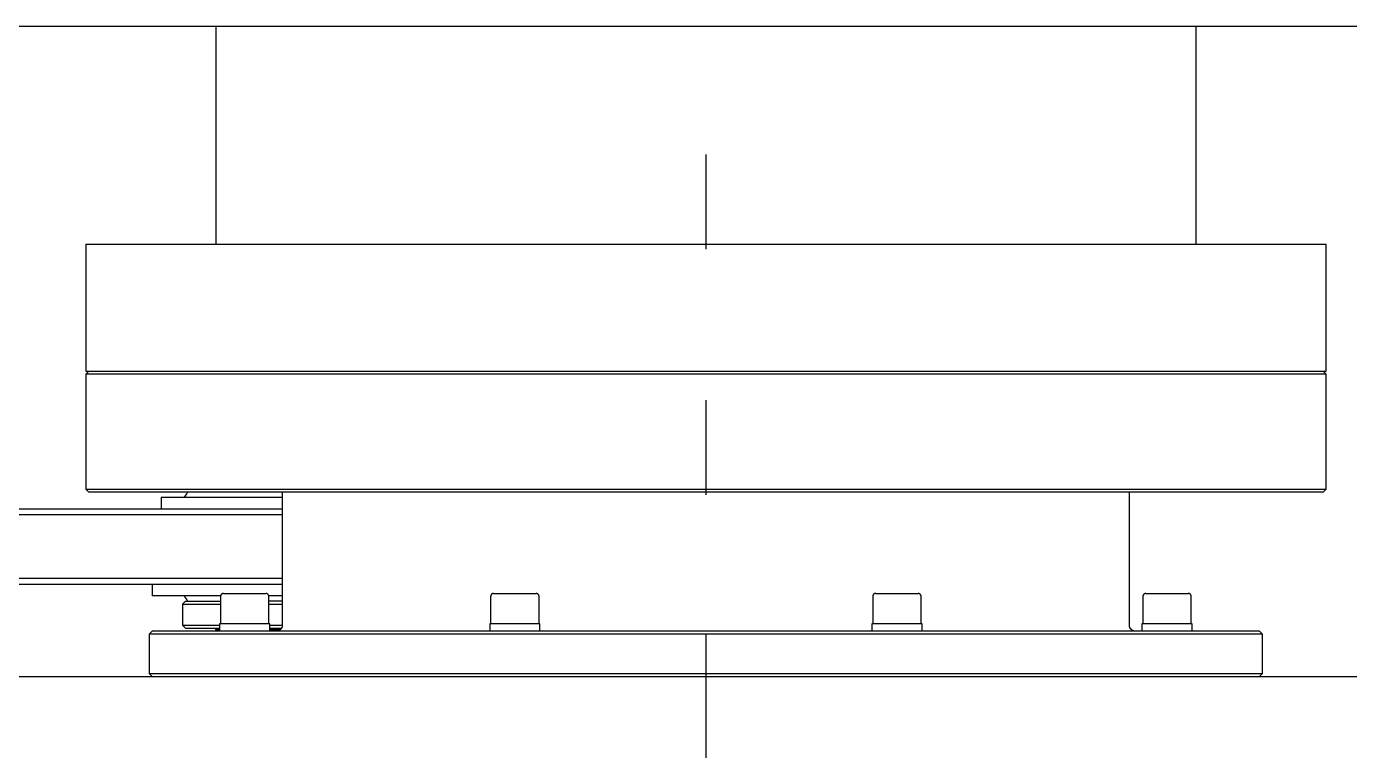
# Model space of a CAD drawing. Extents: x 53504 to 217282, y 25397 to 142583.
# Drawn here: x 140850.7 to 141288, y 133271.5 to 133510.9 of the extents above; entities that cross this region are included whole.
import ezdxf

# ---------------------------------------------------------------- set-up
doc = ezdxf.new("R2010")
doc.units = 0
doc.header["$LTSCALE"] = 250
doc.linetypes.add('PHANTOM', pattern=[2.1, 1.25, -0.2, 0.125, -0.2, 0.125, -0.2])
doc.layers.get('0').update_dxf_attribs({"linetype": 'CONTINUOUS'})
for name, color, linetype in [('A0CO1', 1, 'CONTINUOUS'), ('S0CO2', 2, 'CONTINUOUS'), ('S0PH1', 1, 'PHANTOM')]:
    doc.layers.add(name, color=color, linetype=linetype)

# ---------------------------------------------------------------- blocks, each defined once
blk = doc.blocks.new('ROR')
at = {"color": 0, "linetype": 'ByBlock'}
for p, q in [((-161.95, 1964.9996), (-161.95, 1892.9999)), ((161.95, 1964.9996), (161.95, 1892.9999)), ((-205, 1893), (205, 1893)), ((-205, 1893), (-205, 1851.0004)), ((205, 1851.0004), (205, 1893)), ((-205, 1851), (205, 1851)), ((-204, 1851), (-205, 1850)), ((-205, 1850.0005), (-205, 1812.0005)), ((205, 1850), (-205, 1850)), ((205, 1850), (204, 1851)), ((205, 1812.0005), (205, 1850.0005)), ((-205, 1812), (205, 1812)), ((-205, 1812), (-204, 1811)), ((204, 1811), (-204, 1811)), ((-140, 1811), (-140, 1767.0003)), ((140, 1767.0003), (140, 1811)), ((204, 1811), (205, 1812)), ((-180.047, 1809.25), (-180.047, 1805.5)), ((-140, 1809.25), (-180.047, 1809.25)), ((-342.3669, 1805.5), (-187.9497, 1805.5)), ((-186.4634, 1803.5), (-340.8806, 1803.5)), ((-187.9497, 1805.5), (-144.1241, 1805.5)), ((-144.0516, 1803.5), (-186.4634, 1803.5)), ((-144.1241, 1805.5), (-140, 1805.5)), ((-140, 1803.5), (-144.0512, 1803.5)), ((-187.9497, 1780.5), (-342.3669, 1780.5)), ((-340.8806, 1782.5), (-186.4634, 1782.5)), ((-144.1241, 1780.5), (-187.9497, 1780.5)), ((-186.4634, 1782.5), (-144.0516, 1782.5)), ((-183.047, 1780.5), (-183.047, 1776.75)), ((-140, 1780.5), (-144.1241, 1780.5)), ((-144.0512, 1782.5), (-140, 1782.5)), ((-160.1899, 1776.75), (-183.047, 1776.75)), ((-160.4402, 1776.5005), (-160.4402, 1767.5)), ((-159.4402, 1777.5), (-158.9073, 1777.5)), ((-158.9073, 1777.5), (-145.4402, 1777.5)), ((-140, 1776.75), (-144.6909, 1776.75)), ((-144.4402, 1767.5), (-144.4402, 1776.5005)), ((-71.1428, 1776.5), (-71.1428, 1767.5)), ((-70.1428, 1777.5), (-65.8221, 1777.5)), ((-65.8221, 1777.5), (-56.1428, 1777.5)), ((-55.1428, 1767.5), (-55.1428, 1776.5)), ((55.1427, 1776.5), (55.1427, 1767.5)), ((56.1427, 1777.5), (65.8216, 1777.5)), ((65.8216, 1777.5), (70.1427, 1777.5)), ((71.1427, 1767.5), (71.1427, 1776.5)), ((144.4401, 1776.5005), (144.4401, 1767.5)), ((145.4401, 1777.5), (158.9073, 1777.5)), ((158.9073, 1777.5), (159.4401, 1777.5)), ((160.4401, 1767.5), (160.4401, 1776.5005)), ((-171.9529, 1775), (-172.9578, 1774)), ((-172.9578, 1774), (-172.9578, 1767)), ((-172.9578, 1774), (-160.4402, 1774)), ((-171.9529, 1775), (-160.4401, 1775)), ((-140, 1775), (-144.4404, 1775)), ((-144.4402, 1774), (-140, 1774)), ((-172.9578, 1767), (-171.9529, 1766)), ((-172.9578, 1767), (-160.7402, 1767)), ((-160.7402, 1767.5), (-160.7402, 1765)), ((-160.1084, 1767.5), (-160.7402, 1767.5)), ((-144.1402, 1767.5), (-160.1084, 1767.5)), ((-144.1402, 1765), (-144.1402, 1767.5)), ((-144.1402, 1767), (-140.0001, 1767)), ((-71.4428, 1767.5), (-71.4428, 1765)), ((-66.3191, 1767.5), (-71.4428, 1767.5)), ((-54.8428, 1767.5), (-66.3191, 1767.5)), ((-54.8428, 1765), (-54.8428, 1767.5)), ((54.8427, 1767.5), (54.8427, 1765)), ((66.319, 1767.5), (54.8427, 1767.5)), ((71.4427, 1767.5), (66.319, 1767.5)), ((71.4427, 1765), (71.4427, 1767.5)), ((144.1401, 1767.5), (144.1401, 1765)), ((160.1083, 1767.5), (144.1401, 1767.5)), ((160.7401, 1767.5), (160.1083, 1767.5)), ((160.7401, 1765), (160.7401, 1767.5)), ((-183, 1765), (-184, 1764)), ((169.9934, 1764), (-184, 1764)), ((-184, 1763.9997), (-184, 1751.0004)), ((169.0699, 1765), (-183, 1765)), ((-171.9529, 1766), (-160.7407, 1766)), ((-162.0782, 1766.0004), (-162.0782, 1765.6)), ((-162.0782, 1765.6), (-161.4782, 1765)), ((-162.0782, 1765.6), (-160.7404, 1765.6)), ((-144.1404, 1765.6), (-140.5718, 1765.6)), ((-144.1403, 1766), (-140.4144, 1766)), ((183, 1765), (169.0699, 1765)), ((184, 1764), (169.9934, 1764)), ((184, 1764), (183, 1765)), ((184, 1751.0004), (184, 1763.9997)), ((-539.04973, 1750), (71.2505, 1750)), ((-184, 1751), (169.9934, 1751)), ((-184, 1751), (-183, 1750)), ((71.2505, 1750), (414.8413, 1750)), ((169.9934, 1751), (184, 1751)), ((183, 1750), (184, 1751))]:
    blk.add_line(p, q, dxfattribs=at)
for points in [[(-159.4403, 1777.5003), (-159.464, 1777.5, 0.006145983), (-159.4878, 1777.4991, 0.005968146), (-159.5119, 1777.4976, 0.005925005), (-159.5362, 1777.4956, 0.006056185), (-159.5606, 1777.4929, 0.006119722), (-159.5852, 1777.4896, 0.006166607), (-159.6098, 1777.4857, 0.006200046), (-159.6346, 1777.4811, 0.006265094), (-159.6594, 1777.4758, 0.006303749), (-159.6843, 1777.4699, 0.006359711), (-159.7092, 1777.4633, 0.006394083), (-159.734, 1777.456, 0.00644754), (-159.7589, 1777.448, 0.006479778), (-159.7836, 1777.4393, 0.00652852), (-159.8083, 1777.4299, 0.006557765), (-159.8328, 1777.4198, 0.006601884), (-159.8572, 1777.409, 0.006628071), (-159.8815, 1777.3975, 0.006667093), (-159.9055, 1777.3852, 0.00668997), (-159.9292, 1777.3723, 0.006723603), (-159.9527, 1777.3587, 0.006742994), (-159.9759, 1777.3444, 0.006770945), (-159.9988, 1777.3295, 0.006786683), (-160.0213, 1777.3139, 0.006808701), (-160.0434, 1777.2976, 0.006820661), (-160.0651, 1777.2807, 0.006836596), (-160.0864, 1777.2632, 0.006844619), (-160.1072, 1777.2451, 0.00685411), (-160.1275, 1777.2264, 0.006858401), (-160.1473, 1777.2072, 0.006862385), (-160.1665, 1777.1874, 0.006862621), (-160.1852, 1777.1671, 0.006859162), (-160.2033, 1777.1463, 0.00685544), (-160.2208, 1777.125, 0.006846434), (-160.2377, 1777.1033, 0.00683895), (-160.254, 1777.0812, 0.006823579), (-160.2696, 1777.0587, 0.00681205), (-160.2845, 1777.0358, 0.006790281), (-160.2988, 1777.0126, 0.006775313), (-160.3124, 1776.9891, 0.006748577), (-160.3253, 1776.9654, 0.006728553), (-160.3375, 1776.9414, 0.006692524), (-160.349, 1776.9172, 0.006673882), (-160.3598, 1776.8928, 0.006644987), (-160.3699, 1776.8682, 0.006605536), (-160.3793, 1776.8436, 0.00652792), (-160.388, 1776.8188, 0.006546435), (-160.396, 1776.794, 0.006611535), (-160.4033, 1776.7691, 0.006417761), (-160.4099, 1776.7443, 0.005992928), (-160.4158, 1776.7196, 0.006499203), (-160.4211, 1776.6946, 0.007565358), (-160.4256, 1776.6691, 0.005854712), (-160.4296, 1776.6452, 0.002310653), (-160.4328, 1776.6237, 0.007902031), (-160.4355, 1776.5963, 0.013373206), (-160.4379, 1776.5547, 0.006704276), (-160.4401, 1776.5005, 0.003636044)], [(-144.4398, 1776.5005), (-144.4401, 1776.5241, 0.006147949), (-144.441, 1776.548, 0.005969745), (-144.4424, 1776.5721, 0.005926276), (-144.4445, 1776.5963, 0.006057167), (-144.4472, 1776.6207, 0.006120371), (-144.4505, 1776.6452, 0.006166926), (-144.4544, 1776.6699, 0.006200012), (-144.459, 1776.6946, 0.006264714), (-144.4643, 1776.7194, 0.006303001), (-144.4702, 1776.7443, 0.006358603), (-144.4769, 1776.7692, 0.006392598), (-144.4842, 1776.794, 0.006445685), (-144.4922, 1776.8188, 0.006477542), (-144.5009, 1776.8436, 0.006525912), (-144.5103, 1776.8683, 0.006554779), (-144.5204, 1776.8928, 0.00659853), (-144.5312, 1776.9172, 0.006624347), (-144.5427, 1776.9414, 0.006663014), (-144.555, 1776.9654, 0.006685535), (-144.5679, 1776.9891, 0.006718821), (-144.5815, 1777.0126, 0.006737891), (-144.5958, 1777.0358, 0.006765556), (-144.6107, 1777.0587, 0.006780953), (-144.6263, 1777.0812, 0.006802582), (-144.6426, 1777.1033, 0.006814417), (-144.6595, 1777.125, 0.006830513), (-144.677, 1777.1463, 0.006837769), (-144.6951, 1777.1671, 0.00684552), (-144.7138, 1777.1874, 0.0068517), (-144.7331, 1777.2072, 0.00686139), (-144.7529, 1777.2264, 0.006866458), (-144.7732, 1777.2451, 0.0068682), (-144.794, 1777.2632, 0.006865142), (-144.8152, 1777.2807, 0.006853433), (-144.837, 1777.2976, 0.006844232), (-144.8591, 1777.3139, 0.006827967), (-144.8816, 1777.3295, 0.00681524), (-144.9045, 1777.3444, 0.006792138), (-144.9277, 1777.3587, 0.006775851), (-144.9512, 1777.3723, 0.006747898), (-144.975, 1777.3852, 0.006726608), (-144.999, 1777.3975, 0.00668938), (-145.0232, 1777.409, 0.006669509), (-145.0477, 1777.4198, 0.006639468), (-145.0722, 1777.4299, 0.006598864), (-145.0969, 1777.4393, 0.00652023), (-145.1217, 1777.448, 0.006537608), (-145.1466, 1777.456, 0.006601553), (-145.1715, 1777.4633, 0.006407025), (-145.1964, 1777.4699, 0.005982042), (-145.2211, 1777.4758, 0.006486467), (-145.2461, 1777.4811, 0.007549375), (-145.2717, 1777.4857, 0.005841447), (-145.2956, 1777.4896, 0.002305232), (-145.3172, 1777.4929, 0.007882919), (-145.3447, 1777.4956, 0.013337986), (-145.3864, 1777.4981, 0.006685465), (-145.4407, 1777.5003, 0.003625571)], [(-70.1429, 1777.4997), (-70.1666, 1777.4995, 0.006154179), (-70.1905, 1777.4986, 0.005976467), (-70.2146, 1777.4972, 0.005933612), (-70.2388, 1777.4952, 0.006065307), (-70.2633, 1777.4925, 0.006129263), (-70.2878, 1777.4893, 0.006176514), (-70.3125, 1777.4854, 0.006210291), (-70.3372, 1777.4808, 0.006275699), (-70.3621, 1777.4756, 0.006314658), (-70.3869, 1777.4697, 0.006370922), (-70.4118, 1777.4631, 0.006405541), (-70.4367, 1777.4558, 0.006459244), (-70.4615, 1777.4478, 0.006491668), (-70.4863, 1777.4391, 0.006540591), (-70.5109, 1777.4297, 0.006569952), (-70.5355, 1777.4197, 0.006614181), (-70.5599, 1777.4089, 0.006640408), (-70.5841, 1777.3974, 0.00667946), (-70.6081, 1777.3852, 0.0067023), (-70.6319, 1777.3723, 0.006735883), (-70.6554, 1777.3587, 0.006755152), (-70.6786, 1777.3444, 0.006782961), (-70.7014, 1777.3295, 0.006798503), (-70.7239, 1777.3139, 0.006820323), (-70.746, 1777.2976, 0.006831968), (-70.7678, 1777.2807, 0.006847519), (-70.789, 1777.2632, 0.006855289), (-70.8098, 1777.2451, 0.006864699), (-70.8301, 1777.2264, 0.006868122), (-70.8499, 1777.2072, 0.006870517), (-70.8692, 1777.1874, 0.006870382), (-70.8879, 1777.1671, 0.006867688), (-70.906, 1777.1462, 0.006863925), (-70.9235, 1777.125, 0.006854208), (-70.9404, 1777.1033, 0.006846161), (-70.9566, 1777.0812, 0.006830376), (-70.9722, 1777.0586, 0.006818354), (-70.9872, 1777.0358, 0.006796047), (-71.0015, 1777.0126, 0.006780525), (-71.0151, 1776.9891, 0.006753247), (-71.0279, 1776.9653, 0.006732652), (-71.0402, 1776.9413, 0.006696058), (-71.0517, 1776.9171, 0.006676835), (-71.0625, 1776.8927, 0.006647375), (-71.0725, 1776.8681, 0.006607333), (-71.0819, 1776.8434, 0.00652915), (-71.0906, 1776.8187, 0.006547098), (-71.0986, 1776.7938, 0.006611644), (-71.1059, 1776.7689, 0.006417303), (-71.1125, 1776.7441, 0.005992024), (-71.1184, 1776.7194, 0.006497694), (-71.1237, 1776.6944, 0.007562924), (-71.1282, 1776.6688, 0.005852286), (-71.1322, 1776.6449, 0.00230958), (-71.1354, 1776.6233, 0.007897998), (-71.1381, 1776.5959, 0.013364479), (-71.1405, 1776.5543, 0.006699083), (-71.1427, 1776.5, 0.003633026)], [(-55.1424, 1776.5), (-55.1427, 1776.5237, 0.00614104), (-55.1436, 1776.5476, 0.005963373), (-55.1451, 1776.5717, 0.005920305), (-55.1471, 1776.5959, 0.00605143), (-55.1498, 1776.6204, 0.00611498), (-55.1531, 1776.6449, 0.006161903), (-55.1571, 1776.6696, 0.006195406), (-55.1617, 1776.6944, 0.006260505), (-55.1669, 1776.7192, 0.006299248), (-55.1729, 1776.7441, 0.006355296), (-55.1795, 1776.769, 0.006389787), (-55.1868, 1776.7938, 0.00644336), (-55.1948, 1776.8187, 0.006475748), (-55.2035, 1776.8434, 0.006524637), (-55.2129, 1776.8681, 0.006554063), (-55.223, 1776.8927, 0.00659836), (-55.2339, 1776.9171, 0.006624756), (-55.2454, 1776.9413, 0.006663986), (-55.2576, 1776.9653, 0.006687097), (-55.2705, 1776.9891, 0.006720956), (-55.2841, 1777.0126, 0.006740615), (-55.2984, 1777.0358, 0.006768845), (-55.3134, 1777.0586, 0.00678483), (-55.329, 1777.0812, 0.006807029), (-55.3452, 1777.1033, 0.006819407), (-55.3621, 1777.125, 0.006835978), (-55.3797, 1777.1462, 0.006843841), (-55.3978, 1777.1671, 0.006852321), (-55.4165, 1777.1874, 0.006858676), (-55.4357, 1777.2072, 0.006867845), (-55.4555, 1777.2264, 0.006873343), (-55.4758, 1777.2451, 0.006876559), (-55.4966, 1777.2632, 0.006874403), (-55.5179, 1777.2807, 0.006862913), (-55.5396, 1777.2976, 0.00685408), (-55.5617, 1777.3139, 0.006838288), (-55.5842, 1777.3295, 0.00682598), (-55.6071, 1777.3444, 0.006803183), (-55.6303, 1777.3587, 0.006787202), (-55.6538, 1777.3723, 0.006759499), (-55.6776, 1777.3852, 0.00673844), (-55.7016, 1777.3974, 0.006701365), (-55.7259, 1777.4089, 0.006681649), (-55.7503, 1777.4197, 0.006651703), (-55.7749, 1777.4297, 0.006611142), (-55.7995, 1777.4391, 0.006532439), (-55.8243, 1777.4478, 0.006549895), (-55.8492, 1777.4558, 0.006613972), (-55.8741, 1777.4631, 0.006419055), (-55.899, 1777.4697, 0.005993225), (-55.9237, 1777.4755, 0.00649851), (-55.9487, 1777.4808, 0.007563242), (-55.9743, 1777.4854, 0.005852021), (-55.9982, 1777.4893, 0.002309365), (-56.0198, 1777.4925, 0.007896914), (-56.0472, 1777.4952, 0.013360793), (-56.0889, 1777.4976, 0.006696423), (-56.1433, 1777.4997, 0.003631379)], [(56.1428, 1777.4997), (56.1191, 1777.4995, 0.006151444), (56.0952, 1777.4986, 0.005973947), (56.0711, 1777.4972, 0.005931254), (56.0468, 1777.4952, 0.006063044), (56.0224, 1777.4925, 0.006127141), (55.9979, 1777.4893, 0.006174542), (55.9732, 1777.4854, 0.006208486), (55.9484, 1777.4808, 0.006274055), (55.9236, 1777.4756, 0.006313198), (55.8987, 1777.4697, 0.006369644), (55.8738, 1777.4631, 0.006404463), (55.8489, 1777.4558, 0.006458362), (55.8241, 1777.4478, 0.006491), (55.7993, 1777.4391, 0.006540133), (55.7746, 1777.4297, 0.006569719), (55.7501, 1777.4197, 0.006614168), (55.7257, 1777.4089, 0.006640628), (55.7015, 1777.3974, 0.006679907), (55.6775, 1777.3852, 0.006702984), (55.6537, 1777.3723, 0.006736797), (55.6302, 1777.3587, 0.006756302), (55.607, 1777.3444, 0.006784338), (55.5841, 1777.3295, 0.006800115), (55.5616, 1777.3139, 0.006822162), (55.5395, 1777.2976, 0.006834026), (55.5178, 1777.2807, 0.006849768), (55.4965, 1777.2632, 0.006857777), (55.4757, 1777.2451, 0.006867475), (55.4554, 1777.2264, 0.006870972), (55.4356, 1777.2072, 0.006873154), (55.4164, 1777.1874, 0.006873171), (55.3977, 1777.1671, 0.006871026), (55.3796, 1777.1462, 0.006867559), (55.3621, 1777.125, 0.006857877), (55.3452, 1777.1033, 0.006849924), (55.3289, 1777.0812, 0.006834274), (55.3133, 1777.0586, 0.006822362), (55.2984, 1777.0358, 0.006800128), (55.2841, 1777.0126, 0.006784678), (55.2705, 1776.9891, 0.006757452), (55.2576, 1776.9653, 0.006736902), (55.2454, 1776.9413, 0.006700326), (55.2339, 1776.9171, 0.006681122), (55.2231, 1776.8927, 0.006651661), (55.213, 1776.8681, 0.006611599), (55.2036, 1776.8434, 0.006533358), (55.195, 1776.8187, 0.0065513), (55.187, 1776.7938, 0.006615858), (55.1797, 1776.7689, 0.006421351), (55.1731, 1776.7441, 0.005995759), (55.1672, 1776.7194, 0.006501684), (55.162, 1776.6944, 0.007567478), (55.1574, 1776.6688, 0.005855725), (55.1535, 1776.6449, 0.002310917), (55.1503, 1776.6233, 0.007902501), (55.1476, 1776.5959, 0.013371688), (55.1452, 1776.5543, 0.006702488), (55.1431, 1776.5, 0.003634814)], [(71.1422, 1776.5), (71.1419, 1776.5237, 0.006155018), (71.1411, 1776.5476, 0.005977546), (71.1397, 1776.5717, 0.005934949), (71.1377, 1776.5959, 0.006066934), (71.1351, 1776.6204, 0.006131182), (71.1318, 1776.6449, 0.006178712), (71.1279, 1776.6696, 0.006212772), (71.1233, 1776.6944, 0.006278467), (71.1181, 1776.7192, 0.00631771), (71.1122, 1776.7441, 0.006374255), (71.1056, 1776.769, 0.00640915), (71.0984, 1776.7938, 0.006463126), (71.0904, 1776.8187, 0.006495814), (71.0817, 1776.8434, 0.006544995), (71.0724, 1776.8681, 0.006574602), (71.0623, 1776.8927, 0.006619069), (71.0515, 1776.9171, 0.006645519), (71.04, 1776.9413, 0.006684784), (71.0278, 1776.9653, 0.006707819), (71.0149, 1776.9891, 0.006741585), (71.0013, 1777.0126, 0.006761015), (70.9871, 1777.0358, 0.006788969), (70.9721, 1777.0586, 0.00680464), (70.9565, 1777.0812, 0.006826582), (70.9403, 1777.1033, 0.006838295), (70.9234, 1777.125, 0.006853864), (70.9059, 1777.1462, 0.006861741), (70.8878, 1777.1671, 0.00687137), (70.8691, 1777.1874, 0.006874519), (70.8498, 1777.2072, 0.006876091), (70.83, 1777.2264, 0.006875919), (70.8097, 1777.2451, 0.006873964), (70.7889, 1777.2632, 0.006870382), (70.7677, 1777.2807, 0.006860366), (70.7459, 1777.2976, 0.006852129), (70.7238, 1777.3139, 0.006836246), (70.7013, 1777.3295, 0.006824072), (70.6784, 1777.3444, 0.00680157), (70.6552, 1777.3587, 0.006785843), (70.6317, 1777.3723, 0.006758351), (70.608, 1777.3852, 0.006737525), (70.5839, 1777.3974, 0.006700683), (70.5597, 1777.4089, 0.006681205), (70.5353, 1777.4197, 0.006651484), (70.5107, 1777.4297, 0.006611156), (70.4861, 1777.4391, 0.006532672), (70.4613, 1777.4478, 0.006550354), (70.4364, 1777.4558, 0.006614654), (70.4115, 1777.4631, 0.006419936), (70.3866, 1777.4697, 0.005994231), (70.3619, 1777.4755, 0.006499802), (70.3369, 1777.4808, 0.007565002), (70.3114, 1777.4854, 0.005853585), (70.2875, 1777.4893, 0.002310025), (70.2658, 1777.4925, 0.007899305), (70.2384, 1777.4952, 0.013365528), (70.1967, 1777.4976, 0.006699087), (70.1424, 1777.4997, 0.003632894)], [(145.4396, 1777.5003), (145.4159, 1777.5, 0.006151794), (145.392, 1777.4991, 0.005973498), (145.368, 1777.4976, 0.005930012), (145.3437, 1777.4956, 0.006060986), (145.3193, 1777.4929, 0.006124223), (145.2948, 1777.4896, 0.00617079), (145.2702, 1777.4857, 0.006203869), (145.2454, 1777.4811, 0.006268575), (145.2206, 1777.4758, 0.006306837), (145.1958, 1777.4699, 0.006362415), (145.1709, 1777.4633, 0.00639636), (145.1461, 1777.456, 0.006449399), (145.1212, 1777.448, 0.006481182), (145.0965, 1777.4393, 0.006529478), (145.0718, 1777.4299, 0.006558245), (145.0473, 1777.4198, 0.006601897), (145.0229, 1777.409, 0.006627589), (144.9987, 1777.3975, 0.00666613), (144.9747, 1777.3852, 0.006688504), (144.951, 1777.3723, 0.006721649), (144.9275, 1777.3587, 0.006740538), (144.9043, 1777.3444, 0.006768007), (144.8814, 1777.3295, 0.006783247), (144.8589, 1777.3139, 0.006804782), (144.8368, 1777.2976, 0.006816279), (144.8151, 1777.2807, 0.006831809), (144.7939, 1777.2632, 0.006839324), (144.7731, 1777.2451, 0.006848204), (144.7528, 1777.2264, 0.006852337), (144.733, 1777.2072, 0.006856775), (144.7137, 1777.1874, 0.00685669), (144.695, 1777.1671, 0.006852063), (144.6769, 1777.1463, 0.006847711), (144.6594, 1777.125, 0.006838631), (144.6425, 1777.1033, 0.006830947), (144.6262, 1777.0812, 0.00681529), (144.6106, 1777.0587, 0.006803524), (144.5957, 1777.0358, 0.006781601), (144.5814, 1777.0126, 0.00676648), (144.5678, 1776.9891, 0.006739631), (144.5549, 1776.9654, 0.006719511), (144.5426, 1776.9414, 0.006683442), (144.5311, 1776.9172, 0.006664759), (144.5203, 1776.8928, 0.006635866), (144.5102, 1776.8682, 0.006596456), (144.5008, 1776.8436, 0.006518959), (144.4921, 1776.8188, 0.006537487), (144.4841, 1776.794, 0.00660256), (144.4768, 1776.7691, 0.006409137), (144.4702, 1776.7443, 0.005984969), (144.4642, 1776.7196, 0.006490698), (144.459, 1776.6946, 0.00755565), (144.4543, 1776.6691, 0.005847379), (144.4504, 1776.6452, 0.002307803), (144.4472, 1776.6237, 0.007892428), (144.4444, 1776.5963, 0.013357824), (144.442, 1776.5547, 0.006697009), (144.4398, 1776.5005, 0.003632226)], [(160.44, 1776.5005), (160.4398, 1776.5241, 0.006154095), (160.4389, 1776.548, 0.005975976), (160.4375, 1776.5721, 0.005932713), (160.4354, 1776.5963, 0.006063981), (160.4328, 1776.6207, 0.006127491), (160.4295, 1776.6452, 0.006174311), (160.4256, 1776.6699, 0.006207641), (160.421, 1776.6946, 0.006272603), (160.4157, 1776.7194, 0.006311109), (160.4098, 1776.7443, 0.006366928), (160.4032, 1776.7692, 0.006401098), (160.3959, 1776.794, 0.006454361), (160.3879, 1776.8188, 0.006486348), (160.3792, 1776.8436, 0.006534845), (160.3698, 1776.8683, 0.00656379), (160.3598, 1776.8928, 0.006607614), (160.3489, 1776.9172, 0.006633454), (160.3374, 1776.9414, 0.006672134), (160.3252, 1776.9654, 0.006694621), (160.3123, 1776.9891, 0.00672787), (160.2987, 1777.0126, 0.006746833), (160.2845, 1777.0358, 0.006774362), (160.2695, 1777.0587, 0.00678964), (160.2539, 1777.0812, 0.006811208), (160.2376, 1777.1033, 0.00682268), (160.2208, 1777.125, 0.00683814), (160.2032, 1777.1463, 0.006845666), (160.1851, 1777.1671, 0.006854664), (160.1664, 1777.1874, 0.006858442), (160.1472, 1777.2072, 0.006862022), (160.1274, 1777.2264, 0.006861822), (160.1071, 1777.2451, 0.006857796), (160.0863, 1777.2632, 0.006853514), (160.065, 1777.2807, 0.006844069), (160.0433, 1777.2976, 0.006836119), (160.0212, 1777.3139, 0.006820284), (159.9987, 1777.3295, 0.006808289), (159.9758, 1777.3444, 0.006786104), (159.9526, 1777.3587, 0.006770712), (159.9291, 1777.3723, 0.00674359), (159.9054, 1777.3852, 0.006723179), (159.8814, 1777.3975, 0.006686813), (159.8572, 1777.409, 0.006667825), (159.8328, 1777.4198, 0.006638628), (159.8082, 1777.4299, 0.006598895), (159.7835, 1777.4393, 0.006521075), (159.7588, 1777.448, 0.006539297), (159.734, 1777.456, 0.006604077), (159.709, 1777.4633, 0.006410292), (159.6842, 1777.4699, 0.005985777), (159.6595, 1777.4758, 0.00649127), (159.6345, 1777.4811, 0.007555922), (159.609, 1777.4857, 0.005847269), (159.5851, 1777.4896, 0.00230769), (159.5635, 1777.4929, 0.007891824), (159.5361, 1777.4956, 0.013355639), (159.4945, 1777.4981, 0.006695403), (159.4402, 1777.5003, 0.003631226)], [(-140.0002, 1767.0003), (-140.0007, 1766.9529, -0.00614649), (-140.0024, 1766.9051, -0.005969002), (-140.0053, 1766.8569, -0.005926221), (-140.0094, 1766.8084, -0.006057788), (-140.0147, 1766.7595, -0.006121723), (-140.0212, 1766.7104, -0.006168991), (-140.0291, 1766.661, -0.006202824), (-140.0382, 1766.6115, -0.006268268), (-140.0487, 1766.5618, -0.006307321), (-140.0606, 1766.5121, -0.006363676), (-140.0738, 1766.4623, -0.006398438), (-140.0884, 1766.4125, -0.00645228), (-140.1044, 1766.3628, -0.006484896), (-140.1217, 1766.3133, -0.006534008), (-140.1405, 1766.2639, -0.006563611), (-140.1607, 1766.2148, -0.006608078), (-140.1823, 1766.166, -0.006634594), (-140.2053, 1766.1176, -0.006673932), (-140.2297, 1766.0695, -0.006697106), (-140.2555, 1766.022, -0.00673102), (-140.2827, 1765.975, -0.006750662), (-140.3113, 1765.9286, -0.006778837), (-140.3412, 1765.8829, -0.006794795), (-140.3724, 1765.8378, -0.006817045), (-140.4049, 1765.7936, -0.0068291), (-140.4387, 1765.7502, -0.006844967), (-140.4737, 1765.7076, -0.00685334), (-140.5099, 1765.666, -0.006863724), (-140.5473, 1765.6254, -0.006866993), (-140.5858, 1765.5858, -0.006867552), (-140.6254, 1765.5473, -0.006865052), (-140.666, 1765.5099, -0.006858866), (-140.7076, 1765.4737, -0.006853726), (-140.7502, 1765.4387, -0.00684476), (-140.7936, 1765.4049, -0.006836921), (-140.8378, 1765.3724, -0.006820832), (-140.8828, 1765.3412, -0.006808679), (-140.9286, 1765.3112, -0.006786436), (-140.975, 1765.2827, -0.006770955), (-141.0219, 1765.2555, -0.006743723), (-141.0695, 1765.2297, -0.006723205), (-141.1175, 1765.2052, -0.006686744), (-141.1659, 1765.1822, -0.006667657), (-141.2147, 1765.1606, -0.006638365), (-141.2638, 1765.1404, -0.006598536), (-141.3132, 1765.1215, -0.006520629), (-141.3627, 1765.1041, -0.006538757), (-141.4124, 1765.0881, -0.006603443), (-141.4622, 1765.0735, -0.006409589), (-141.5119, 1765.0603, -0.005985047), (-141.5612, 1765.0485, -0.006490399), (-141.6112, 1765.0379, -0.007554808), (-141.6623, 1765.0287, -0.005846329), (-141.7101, 1765.0208, -0.002307303), (-141.7533, 1765.0144, -0.007890449), (-141.8081, 1765.0089, -0.013353058), (-141.8914, 1765.0039, -0.006694004), (-141.9999, 1764.9996, -0.003630442)], [(142.0002, 1764.9996), (141.9528, 1765.0002, -0.006142582), (141.905, 1765.0019, -0.005964991), (141.8568, 1765.0048, -0.00592203), (141.8082, 1765.0089, -0.006053306), (141.7594, 1765.0143, -0.006116993), (141.7103, 1765.0208, -0.00616404), (141.6609, 1765.0287, -0.006197664), (141.6114, 1765.0379, -0.006262888), (141.5617, 1765.0484, -0.006301747), (141.5119, 1765.0603, -0.006357909), (141.4622, 1765.0735, -0.006392506), (141.4124, 1765.0881, -0.006446182), (141.3627, 1765.1041, -0.006478662), (141.3132, 1765.1215, -0.006527641), (141.2638, 1765.1404, -0.006557143), (141.2147, 1765.1606, -0.006601513), (141.1659, 1765.1822, -0.006627967), (141.1175, 1765.2052, -0.006667251), (141.0694, 1765.2297, -0.006690402), (141.0219, 1765.2555, -0.006724299), (140.9749, 1765.2827, -0.006743972), (140.9285, 1765.3112, -0.006772201), (140.8828, 1765.3412, -0.006788199), (140.8377, 1765.3724, -0.00681044), (140.7935, 1765.4049, -0.006822723), (140.7501, 1765.4387, -0.006839062), (140.7076, 1765.4737, -0.006847139), (140.6659, 1765.5099, -0.006856323), (140.6253, 1765.5473, -0.006861585), (140.5857, 1765.5858, -0.006867753), (140.5472, 1765.6254, -0.006870412), (140.5099, 1765.666, -0.006870198), (140.4736, 1765.7076, -0.006867139), (140.4386, 1765.7502, -0.006856816), (140.4048, 1765.7936, -0.006848571), (140.3723, 1765.8378, -0.006832878), (140.3411, 1765.8829, -0.006820844), (140.3112, 1765.9286, -0.006798449), (140.2827, 1765.975, -0.006782855), (140.2555, 1766.022, -0.00675551), (140.2297, 1766.0695, -0.006734839), (140.2053, 1766.1176, -0.006698157), (140.1823, 1766.166, -0.006678844), (140.1607, 1766.2148, -0.00664929), (140.1405, 1766.2639, -0.006609144), (140.1217, 1766.3133, -0.006530846), (140.1044, 1766.3628, -0.006548698), (140.0884, 1766.4125, -0.006613158), (140.0739, 1766.4624, -0.006418664), (140.0607, 1766.5121, -0.0059932), (140.0489, 1766.5614, -0.006498861), (140.0384, 1766.6115, -0.007564138), (140.0292, 1766.6625, -0.005853106), (140.0214, 1766.7104, -0.002309877), (140.015, 1766.7536, -0.00789893), (140.0095, 1766.8084, -0.013365597), (140.0047, 1766.8918, -0.006699435), (140.0004, 1767.0003, -0.003633162)]]:
    blk.add_lwpolyline(points, format="xyb", dxfattribs=at)
for start, end in [(144.50407, 148.38603), (211.61397, 215.49593)]:
    blk.add_arc((-146.047, 1793), 31, start, end, dxfattribs=at)

msp = doc.modelspace()

# ---------------------------------------------------------------- linework, layer by layer
at = {"layer": 'S0CO2', "color": 0}
msp.add_line((143075.287, 133510.943), (140075.287, 133510.943), dxfattribs=at)
at = {"layer": 'S0PH1', "color": 0}
for p in [(141075.287, 134881.061), (141075.287, 133310.023)]:
    msp.add_line(p, (141075.287, 130493.793), dxfattribs=at)

# ---------------------------------------------------------------- block references
at = {"layer": 'A0CO1', "color": 0}
msp.add_blockref('ROR', (141075.287, 131545.943), dxfattribs=at)

doc.saveas('drawing.dxf')
